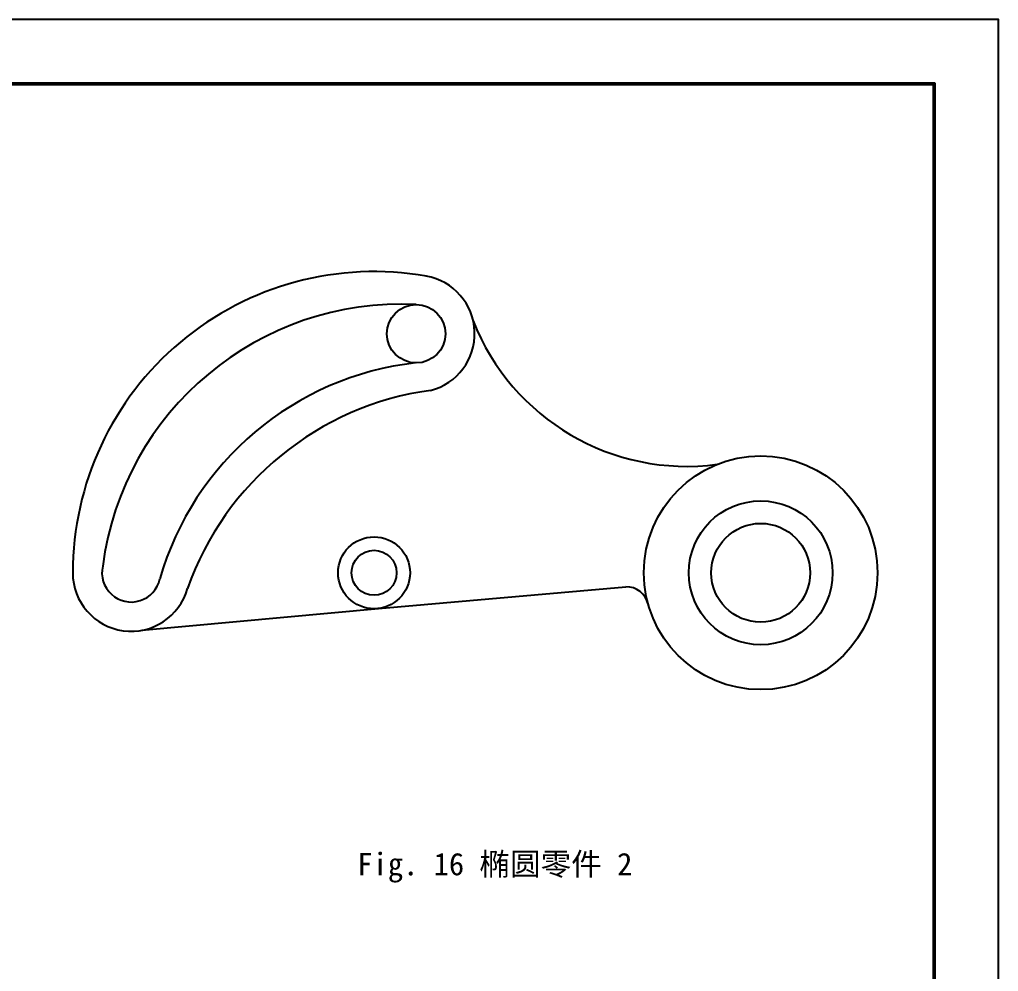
# Model space of a CAD drawing. Header units: millimetres. Extents: x 0 to 420, y 0 to 297.
# Drawn here: x 267.3 to 420, y 148.5 to 297 of the extents above; entities that cross this region are included whole.
import ezdxf

# ---------------------------------------------------------------- set-up
doc = ezdxf.new("R2010")
doc.units = ezdxf.units.MM
doc.styles.add('Annotative', font='simfang.ttf', dxfattribs={"width": 0.7})

msp = doc.modelspace()

# ---------------------------------------------------------------- linework, layer by layer
for p, q in [((328.36, 243.34), (328.36, 243.35)), ((323.3, 205.13), (361.89, 208.5)), ((286.4, 201.73), (323.3, 205.13))]:
    msp.add_line(p, q)
at = {"color": 1}
msp.add_lwpolyline([(0, 0), (420, 0), (420, 297), (0, 297), (0, 0)], dxfattribs=at)
at = {"lineweight": 50}
msp.add_lwpolyline([(10, 10), (410, 10), (410, 287), (10, 287), (10, 10)], dxfattribs=at)
for centre, radius in [((329.18, 247.99), 4.56), ((382.92, 210.69), 18.23), ((382.92, 210.69), 11.22), ((382.92, 210.69), 7.71), ((322.61, 210.69), 5.61), ((322.61, 210.69), 3.51)]:
    msp.add_circle(centre, radius)
for centre, radius, start, end in [((322.61, 210.69), 46.99, 80, 180), ((329.18, 247.99), 9.12, 284.1062, 80), ((326.88, 205.62), 46.99, 87.1931, 172.5291), ((371.37, 263.07), 35.77, 201.4332, 277.6781), ((334.35, 196.74), 46.99, 96.4131, 163.937), ((329.18, 247.99), 9.12, 220.0055, 220.0307), ((337.82, 192.6), 46.99, 97.8533, 160.5594), ((284.73, 210.69), 9.12, 39.7737, 39.8621), ((284.73, 210.69), 4.56, 166.9151, 347.9093), ((284.73, 210.69), 9.12, 180, 344.3793), ((361.94, 205), 3.51, 12.8704, 90.8898)]:
    msp.add_arc(centre, radius, start, end)

# ---------------------------------------------------------------- texts
at = {"insert": (320, 167), "char_height": 3.5, "attachment_point": 1, "style": 'Annotative'}
msp.add_mtext('{\\W1;Fig. 16 椭圆零件 2 }', dxfattribs=at)

doc.saveas('drawing.dxf')
